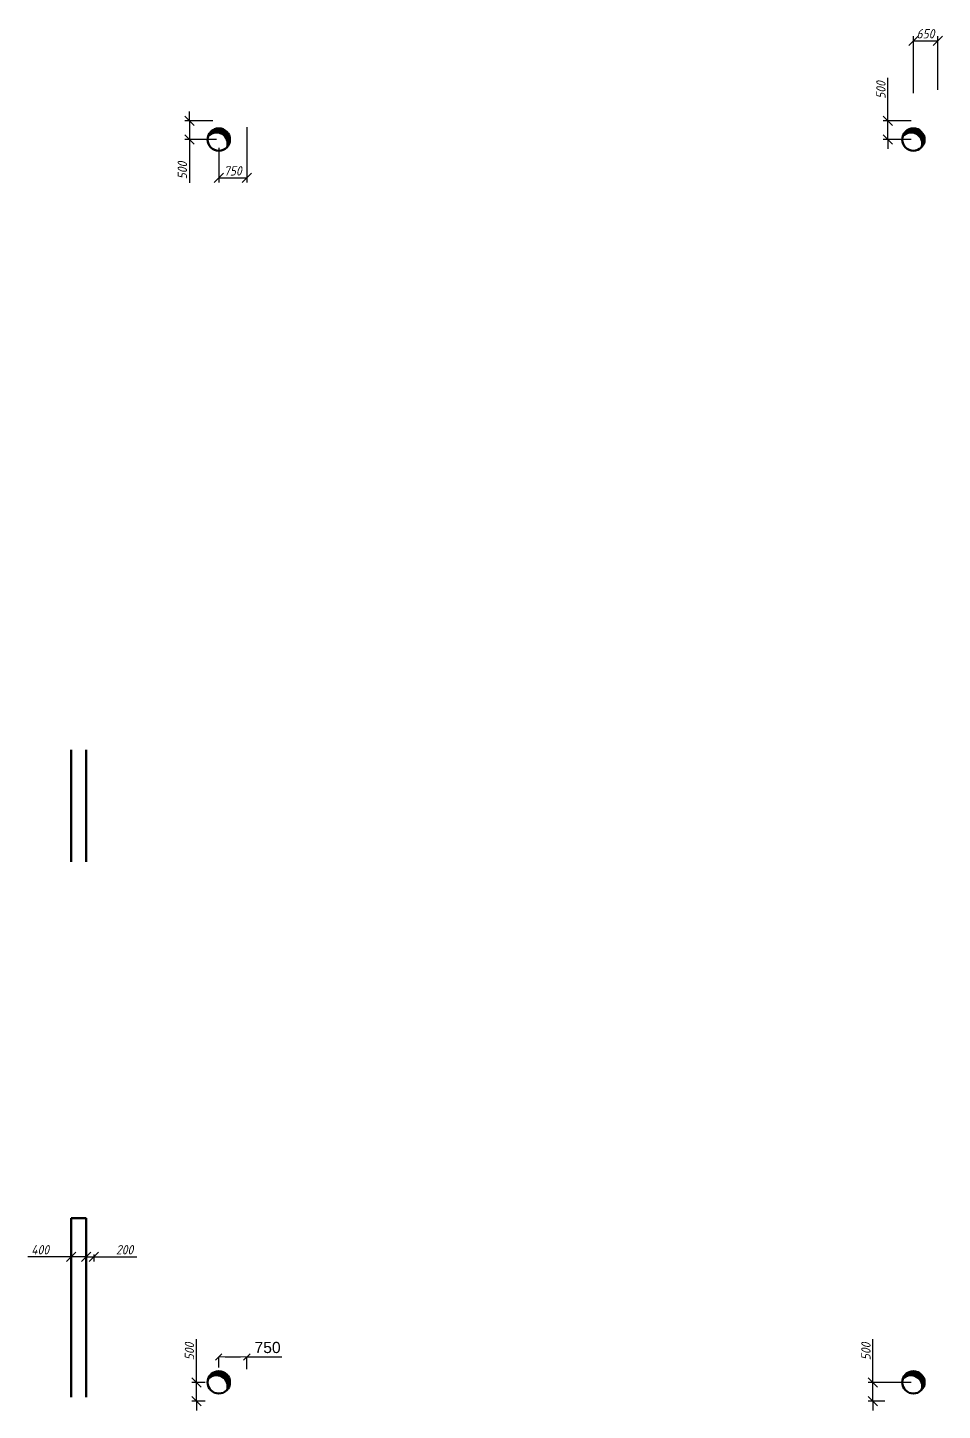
# Model space of a CAD drawing. Header units: millimetres. Extents: x -473555 to 885127, y 4787 to 453528.
# Drawn here: x 397840 to 422333, y 220348 to 257398 of the extents above; entities that cross this region are included whole.
import ezdxf

# ---------------------------------------------------------------- set-up
doc = ezdxf.new("R2010")
doc.units = ezdxf.units.MM
doc.layers.add('ВК_K1_lotok', color=142, linetype='Continuous', lineweight=50)
doc.layers.add('ВК_К3_насос', color=4, linetype='Continuous', lineweight=50)
doc.layers.add('ВК_К1_размер', color=7, linetype='Continuous')
doc.layers.add('ВК_К1_размер @ 100', color=7, linetype='Continuous')
doc.styles.add('ISOPEUR', font='isocpeui.ttf', dxfattribs={"width": 0.9})
doc.styles.add('СГЕНЕРИР_СТИЛЬ_5', font='')
doc.styles.get('СГЕНЕРИР_СТИЛЬ_5').set_extended_font_data('Arial Unicode MS Кириллический')
doc.dimstyles.new('Аннотативный', dxfattribs={"dimscale": 0, "dimtxt": 2.5, "dimasz": 2.5, "dimexe": 1.25, "dimexo": 0.625, "dimtad": 1, "dimdec": 0, "dimtxsty": 'ISOPEUR', "dimblk": 'OBLIQUE', "dimcen": 2.5, "dimclrt": 256, "dimadec": 0, "dimazin": 0, "dimtfac": 1, "dimtdec": 0, "dimtmove": 0, "dimatfit": 3, "dimfxl": 1, "dimtfillclr": 256, "dimarcsym": 0})
doc.dimstyles.new('СГЕНЕРИР_СТИЛЬ__3', dxfattribs={"dimtxt": 300, "dimasz": 171, "dimexe": 0.18, "dimexo": 400, "dimgap": 100, "dimtad": 1, "dimtih": 1, "dimtoh": 1, "dimdec": 0, "dimzin": 0, "dimdsep": 46, "dimtxsty": 'СГЕНЕРИР_СТИЛЬ_5', "dimblk": 'ARROWHEAD_6', "dimcen": 0.09, "dimclrd": 7, "dimclre": 7, "dimclrt": 256, "dimazin": 0, "dimtfac": 1, "dimtdec": 0, "dimtmove": 0, "dimatfit": 3, "dimfxl": 1, "dimtolj": 1, "dimtzin": 0, "dimarcsym": 0})

# ---------------------------------------------------------------- blocks, each defined once
blk = doc.blocks.new('_Oblique')
at = {"color": 0, "linetype": 'ByBlock', "lineweight": -2}
blk.add_line((-0.5, -0.5), (0.5, 0.5), dxfattribs=at)
blk = doc.blocks.new('*D410')
at = {"layer": 'Defpoints', "color": 0, "transparency": 16777216}
for p in [(399008, 224442), (399408, 224464), (399408, 224442)]:
    blk.add_point(p, dxfattribs=at)
at = {"layer": 'ВК_К1_размер', "color": 0, "lineweight": -2, "transparency": 16777216}
for p, q in [((399008, 224504), (399008, 224589)), ((399408, 224504), (399408, 224589)), ((399008, 224464), (397840, 224464)), ((399408, 224464), (399008, 224464)), ((399408, 224464), (399658, 224464))]:
    blk.add_line(p, q, dxfattribs=at)
at = {"layer": 'ВК_К1_размер', "color": 0, "lineweight": -2, "transparency": 16777216, "xscale": 250, "yscale": 250, "zscale": 250}
blk.add_blockref('_Oblique', (399008, 224464), dxfattribs=at)
at = {"layer": 'ВК_К1_размер', "color": 0, "lineweight": -2, "transparency": 16777216, "xscale": 250, "yscale": 250, "zscale": 250, "rotation": 180}
blk.add_blockref('_Oblique', (399408, 224464), dxfattribs=at)
at = {"layer": 'ВК_К1_размер', "transparency": 16777216, "insert": (398174, 224651), "char_height": 250, "attachment_point": 5, "style": 'ISOPEUR'}
blk.add_mtext('400', dxfattribs=at)
blk = doc.blocks.new('*D411')
at = {"layer": 'Defpoints', "color": 0, "transparency": 16777216}
for p in [(399408, 224589), (399608, 224589), (399608, 224464)]:
    blk.add_point(p, dxfattribs=at)
at = {"layer": 'ВК_К1_размер', "color": 0, "lineweight": -2, "transparency": 16777216}
for p, q in [((399408, 224526), (399408, 224339)), ((399608, 224526), (399608, 224339)), ((399408, 224464), (399158, 224464)), ((399408, 224464), (399608, 224464)), ((399608, 224464), (400764, 224464))]:
    blk.add_line(p, q, dxfattribs=at)
at = {"layer": 'ВК_К1_размер', "color": 0, "lineweight": -2, "transparency": 16777216, "xscale": 250, "yscale": 250, "zscale": 250}
blk.add_blockref('_Oblique', (399408, 224464), dxfattribs=at)
at = {"layer": 'ВК_К1_размер', "color": 0, "lineweight": -2, "transparency": 16777216, "xscale": 250, "yscale": 250, "zscale": 250, "rotation": 180}
blk.add_blockref('_Oblique', (399608, 224464), dxfattribs=at)
at = {"layer": 'ВК_К1_размер', "transparency": 16777216, "insert": (400436, 224651), "char_height": 250, "attachment_point": 5, "style": 'ISOPEUR'}
blk.add_mtext('200', dxfattribs=at)
blk = doc.blocks.new('ARROWHEAD_6')
at = {"color": 0, "linetype": 'Continuous', "lineweight": 0}
for p, q in [((0, 0), (-1, 0)), ((-0.5, -0.5), (0.5, 0.5))]:
    blk.add_line(p, q, dxfattribs=at)
blk = doc.blocks.new('*D232')
at = {"layer": 'Defpoints', "color": 0, "transparency": 16777216}
for p in [(402957, 221781), (402957, 221098), (403708, 221047)]:
    blk.add_point(p, dxfattribs=at)
at = {"layer": 'ВК_К1_размер', "color": 7, "lineweight": -2, "transparency": 16777216}
for p, q in [((402957, 221498), (402957, 221781)), ((403128, 221781), (403537, 221781)), ((403708, 221447), (403708, 221781)), ((403708, 221781), (404649, 221781))]:
    blk.add_line(p, q, dxfattribs=at)
at = {"layer": 'ВК_К1_размер', "color": 7, "lineweight": -2, "transparency": 16777216, "xscale": 171, "yscale": 171, "zscale": 171, "rotation": 180}
blk.add_blockref('ARROWHEAD_6', (402957, 221781), dxfattribs=at)
at = {"layer": 'ВК_К1_размер', "color": 7, "lineweight": -2, "transparency": 16777216, "xscale": 171, "yscale": 171, "zscale": 171}
blk.add_blockref('ARROWHEAD_6', (403708, 221781), dxfattribs=at)
at = {"layer": 'ВК_К1_размер', "transparency": 16777216, "insert": (404264, 222031), "char_height": 300, "attachment_point": 5, "style": 'СГЕНЕРИР_СТИЛЬ_5'}
blk.add_mtext('\\A1;750', dxfattribs=at)
blk = doc.blocks.new('*D444')
at = {"layer": 'Defpoints', "color": 0, "transparency": 16777216}
for p in [(403708, 254798), (402957, 254239), (403708, 253370)]:
    blk.add_point(p, dxfattribs=at)
at = {"layer": 'ВК_К1_размер', "color": 0, "lineweight": -2, "transparency": 16777216}
for p, q in [((403708, 254735), (403708, 253245)), ((402957, 254176), (402957, 253245)), ((402957, 253370), (403708, 253370))]:
    blk.add_line(p, q, dxfattribs=at)
at = {"layer": 'ВК_К1_размер', "color": 0, "lineweight": -2, "transparency": 16777216, "xscale": 250, "yscale": 250, "zscale": 250, "rotation": 180}
blk.add_blockref('_Oblique', (402957, 253370), dxfattribs=at)
at = {"layer": 'ВК_К1_размер', "color": 0, "lineweight": -2, "transparency": 16777216, "xscale": 250, "yscale": 250, "zscale": 250}
blk.add_blockref('_Oblique', (403708, 253370), dxfattribs=at)
at = {"layer": 'ВК_К1_размер', "transparency": 16777216, "insert": (403333, 253560), "char_height": 250, "attachment_point": 5, "style": 'ISOPEUR'}
blk.add_mtext('750', dxfattribs=at)
blk = doc.blocks.new('*D445')
at = {"layer": 'Defpoints', "color": 0, "transparency": 16777216}
for p in [(422208, 257046), (422208, 255670), (421557, 255576)]:
    blk.add_point(p, dxfattribs=at)
at = {"layer": 'ВК_К1_размер', "color": 0, "lineweight": -2, "transparency": 16777216}
for p, q in [((421557, 255638), (421557, 257171)), ((422208, 255733), (422208, 257171)), ((421557, 257046), (422208, 257046))]:
    blk.add_line(p, q, dxfattribs=at)
at = {"layer": 'ВК_К1_размер', "color": 0, "lineweight": -2, "transparency": 16777216, "xscale": 250, "yscale": 250, "zscale": 250, "rotation": 180}
blk.add_blockref('_Oblique', (421557, 257046), dxfattribs=at)
at = {"layer": 'ВК_К1_размер', "color": 0, "lineweight": -2, "transparency": 16777216, "xscale": 250, "yscale": 250, "zscale": 250}
blk.add_blockref('_Oblique', (422208, 257046), dxfattribs=at)
at = {"layer": 'ВК_К1_размер', "transparency": 16777216, "insert": (421882, 257234), "char_height": 250, "attachment_point": 5, "style": 'ISOPEUR'}
blk.add_mtext('650', dxfattribs=at)
blk = doc.blocks.new('*D446')
at = {"layer": 'Defpoints', "color": 0, "transparency": 16777216}
for p in [(402657, 221098), (402359, 220598), (402657, 220598)]:
    blk.add_point(p, dxfattribs=at)
at = {"layer": 'ВК_К1_размер', "color": 0, "lineweight": -2, "transparency": 16777216}
for p, q in [((402359, 221098), (402359, 222254)), ((402595, 221098), (402234, 221098)), ((402359, 220598), (402359, 221098)), ((402595, 220598), (402234, 220598)), ((402359, 220598), (402359, 220348))]:
    blk.add_line(p, q, dxfattribs=at)
at = {"layer": 'ВК_К1_размер', "color": 0, "lineweight": -2, "transparency": 16777216, "xscale": 250, "yscale": 250, "zscale": 250}
for p, rotation in [((402359, 221098), 270), ((402359, 220598), 90)]:
    blk.add_blockref('_Oblique', p, dxfattribs=dict(at, rotation=rotation))
at = {"layer": 'ВК_К1_размер', "transparency": 16777216, "insert": (402172, 221926), "char_height": 250, "attachment_point": 5, "rotation": 90, "style": 'ISOPEUR'}
blk.add_mtext('500', dxfattribs=at)
blk = doc.blocks.new('*D451')
at = {"layer": 'Defpoints', "color": 0, "transparency": 16777216}
for p in [(402170, 254898), (402863, 254898), (402957, 254398)]:
    blk.add_point(p, dxfattribs=at)
at = {"layer": 'ВК_К1_размер', "color": 0, "lineweight": -2, "transparency": 16777216}
for p, q in [((402170, 254898), (402170, 255148)), ((402800, 254898), (402045, 254898)), ((402170, 254898), (402170, 254398)), ((402895, 254398), (402045, 254398)), ((402170, 254398), (402170, 253242))]:
    blk.add_line(p, q, dxfattribs=at)
at = {"layer": 'ВК_К1_размер', "color": 0, "lineweight": -2, "transparency": 16777216, "xscale": 250, "yscale": 250, "zscale": 250}
for p, rotation in [((402170, 254898), 270), ((402170, 254398), 90)]:
    blk.add_blockref('_Oblique', p, dxfattribs=dict(at, rotation=rotation))
at = {"layer": 'ВК_К1_размер', "transparency": 16777216, "insert": (401982, 253570), "char_height": 250, "attachment_point": 5, "rotation": 90, "style": 'ISOPEUR'}
blk.add_mtext('500', dxfattribs=at)
blk = doc.blocks.new('*D454')
at = {"layer": 'Defpoints', "color": 0, "transparency": 16777216}
for p in [(420474, 221098), (421557, 221098), (420858, 220598)]:
    blk.add_point(p, dxfattribs=at)
at = {"layer": 'ВК_К1_размер', "color": 0, "lineweight": -2, "transparency": 16777216}
for p, q in [((420474, 221098), (420474, 222254)), ((421495, 221098), (420349, 221098)), ((420474, 220598), (420474, 221098)), ((420796, 220598), (420349, 220598)), ((420474, 220598), (420474, 220348))]:
    blk.add_line(p, q, dxfattribs=at)
at = {"layer": 'ВК_К1_размер', "color": 0, "lineweight": -2, "transparency": 16777216, "xscale": 250, "yscale": 250, "zscale": 250}
for p, rotation in [((420474, 221098), 270), ((420474, 220598), 90)]:
    blk.add_blockref('_Oblique', p, dxfattribs=dict(at, rotation=rotation))
at = {"layer": 'ВК_К1_размер', "transparency": 16777216, "insert": (420287, 221926), "char_height": 250, "attachment_point": 5, "rotation": 90, "style": 'ISOPEUR'}
blk.add_mtext('500', dxfattribs=at)
blk = doc.blocks.new('*D455')
at = {"layer": 'Defpoints', "color": 0, "transparency": 16777216}
for p in [(420875, 254898), (421557, 254898), (421557, 254398)]:
    blk.add_point(p, dxfattribs=at)
at = {"layer": 'ВК_К1_размер', "color": 0, "lineweight": -2, "transparency": 16777216}
for p, q in [((420875, 254898), (420875, 256054)), ((421495, 254898), (420750, 254898)), ((420875, 254398), (420875, 254898)), ((421495, 254398), (420750, 254398)), ((420875, 254398), (420875, 254148))]:
    blk.add_line(p, q, dxfattribs=at)
at = {"layer": 'ВК_К1_размер', "color": 0, "lineweight": -2, "transparency": 16777216, "xscale": 250, "yscale": 250, "zscale": 250}
for p, rotation in [((420875, 254898), 270), ((420875, 254398), 90)]:
    blk.add_blockref('_Oblique', p, dxfattribs=dict(at, rotation=rotation))
at = {"layer": 'ВК_К1_размер', "transparency": 16777216, "insert": (420688, 255726), "char_height": 250, "attachment_point": 5, "rotation": 90, "style": 'ISOPEUR'}
blk.add_mtext('500', dxfattribs=at)

msp = doc.modelspace()

# ---------------------------------------------------------------- linework, layer by layer
at = {"layer": 'ВК_K1_lotok'}
for p, q in [((399007.9, 235047.9), (399007.9, 238047.9)), ((399407.9, 235047.9), (399407.9, 238047.9)), ((399008, 220697.9), (399007.9, 225497.9)), ((399007.9, 225497.9), (399407.9, 225497.9)), ((399407.9, 220697.9), (399407.9, 225497.9))]:
    msp.add_line(p, q, dxfattribs=at)
at = {"layer": 'ВК_К3_насос'}
for centre in [(402957.4, 254397.6), (421557.3, 254397.9), (402957.4, 221097.9), (421557.3, 221097.9)]:
    msp.add_circle(centre, 300, dxfattribs=at)
for centre in [(402894.2, 254289.5), (402907.8, 254325.5), (402923.6, 254352.6), (402941.6, 254372.9), (402948.4, 254384.1), (421494.1, 254289.7), (421507.6, 254325.7), (421523.4, 254352.8), (421541.5, 254373.1), (421548.2, 254384.3), (402894.2, 220989.7), (402907.8, 221025.8), (402923.6, 221052.8), (402941.6, 221073.1), (402948.4, 221084.4), (421494.1, 220989.7), (421507.6, 221025.8), (421523.4, 221052.8), (421541.5, 221073.1), (421548.2, 221084.4)]:
    msp.add_arc(centre, 300, 341.77312, 137.673, dxfattribs=at)

# ---------------------------------------------------------------- dimensions: what is measured, and where the dimension line sits
at = {"layer": 'ВК_К1_размер'}
dim = msp.add_linear_dim(base=(402957.3858, 221780.626), p1=(403707.8536, 221046.9344), p2=(402957.3858, 221097.9017), dimstyle='СГЕНЕРИР_СТИЛЬ__3', dxfattribs=at)
dim.commit()
dim.dimension.update_dxf_attribs({"geometry": '*D232', "text_midpoint": (404263.8536, 221780.626), "dimtype": 160})
at = {"layer": 'ВК_К1_размер @ 100'}
for base, p1, p2, picture, middle in [((422207.7, 257046.3), (421557.3, 255575.6), (422207.7, 255670.4), '*D445', (421882.5, 257233.8)), ((399607.7, 224463.9), (399407.9, 224588.9), (399607.7, 224588.9), '*D411', (400435.7, 224651.4))]:
    dim = msp.add_linear_dim(base=base, p1=p1, p2=p2, dimstyle='Аннотативный', override={"dimscale": 100, "dimtix": 0, "dimtofl": 1, "dimtmove": 0, "dimatfit": 1}, dxfattribs=at)
    dim.commit()
    dim.dimension.update_dxf_attribs({"geometry": picture, "text_midpoint": middle})
for base, p1, p2, picture, middle in [((420875.1, 254897.9), (421557.3, 254397.9), (421557.3, 254897.9), '*D455', (420687.6, 255725.9)), ((420474.4, 221097.9), (420858.3, 220597.9), (421557.3, 221097.9), '*D454', (420286.9, 221925.9))]:
    dim = msp.add_linear_dim(base=base, p1=p1, p2=p2, angle=90, dimstyle='Аннотативный', override={"dimscale": 100, "dimtix": 0, "dimtofl": 1, "dimtmove": 0, "dimatfit": 1}, dxfattribs=at)
    dim.commit()
    dim.dimension.update_dxf_attribs({"geometry": picture, "text_midpoint": middle})
for base, p1, p2, picture, middle in [((402169.8, 254897.9), (402957.4, 254397.6), (402862.6, 254897.9), '*D451', (402169.8, 253569.6)), ((402359.1, 220597.9), (402657.4, 221097.9), (402657.4, 220597.9), '*D446', (402359.1, 221925.9))]:
    dim = msp.add_linear_dim(base=base, p1=p1, p2=p2, angle=90, dimstyle='Аннотативный', override={"dimscale": 100, "dimtix": 0, "dimtofl": 1, "dimtmove": 0, "dimatfit": 1}, dxfattribs=at)
    dim.commit()
    dim.dimension.update_dxf_attribs({"geometry": picture, "text_midpoint": middle, "dimtype": 160})
for base, p1, p2, picture, middle in [((403707.8536, 253370.4435), (402957.3858, 254238.6496), (403707.8536, 254797.9031), '*D444', (403332.6197, 253370.4435)), ((399407.9, 224463.9), (399007.9, 224442), (399407.9, 224442), '*D410', (398173.7, 224463.9))]:
    dim = msp.add_linear_dim(base=base, p1=p1, p2=p2, dimstyle='Аннотативный', override={"dimscale": 100, "dimtix": 0, "dimtofl": 1, "dimtmove": 0, "dimatfit": 1}, dxfattribs=at)
    dim.commit()
    dim.dimension.update_dxf_attribs({"geometry": picture, "text_midpoint": middle, "dimtype": 160})

doc.saveas('drawing.dxf')
